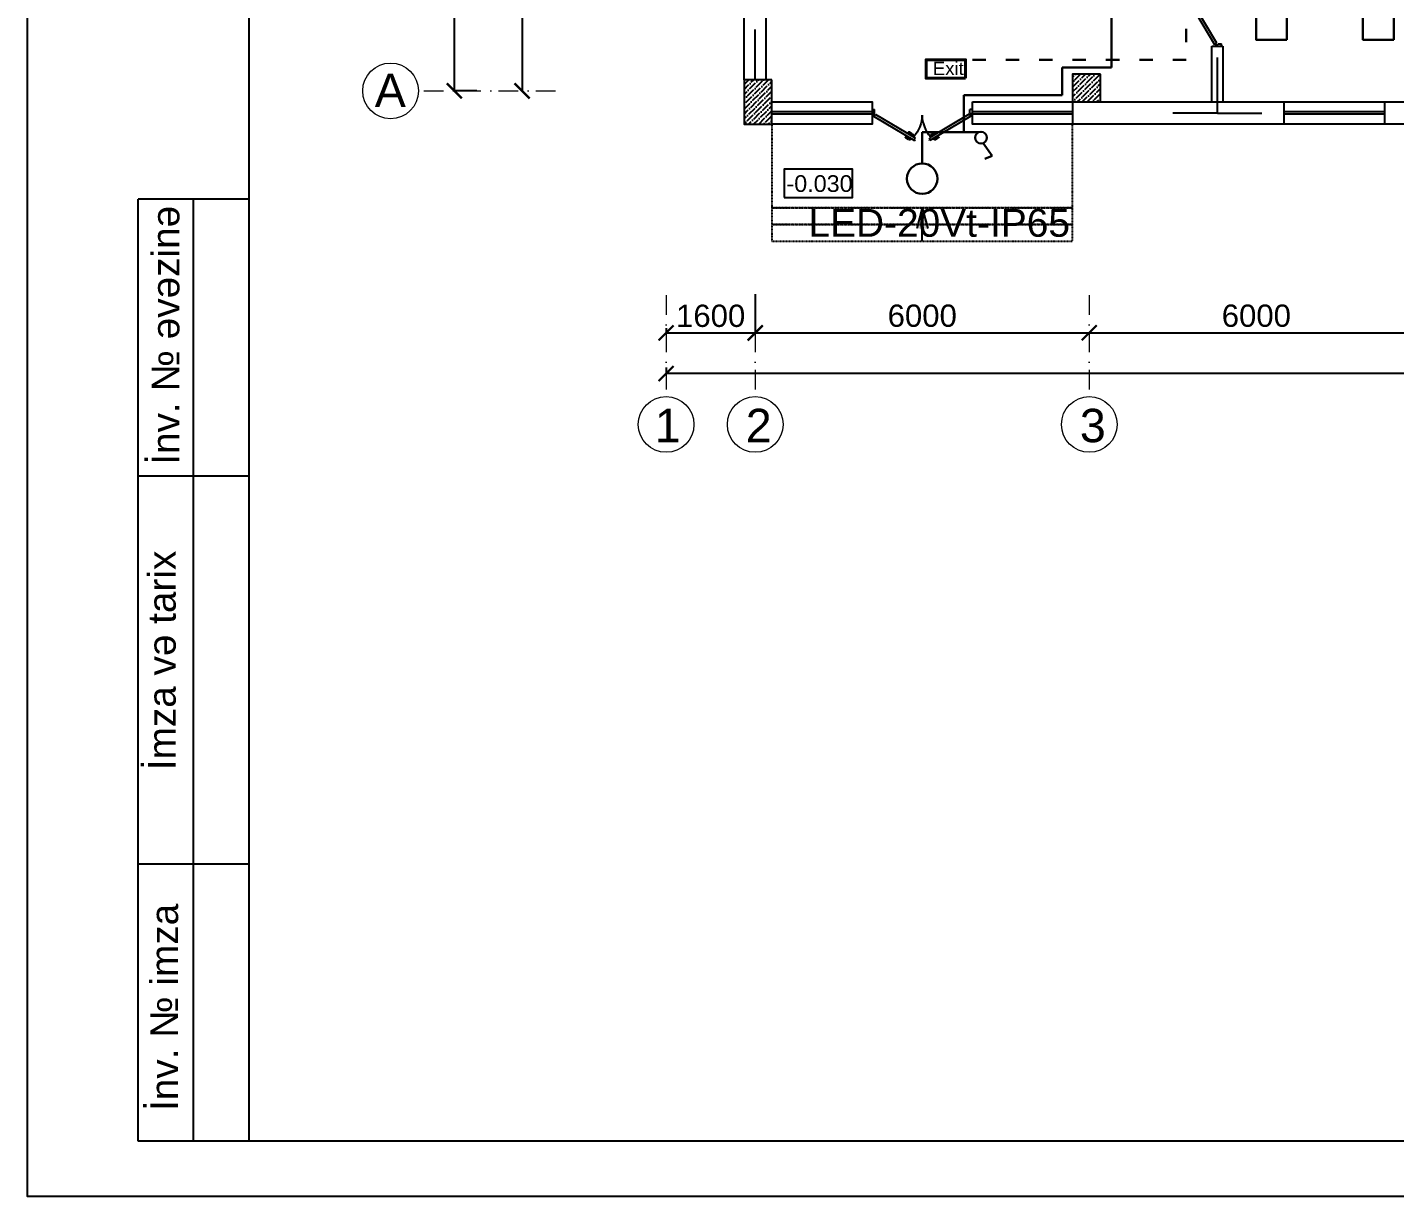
# Model space of a CAD drawing. Header units: millimetres. Extents: x 42452 to 2852333, y -419346 to 834876.
# Drawn here: x 2504668 to 2529224, y 287972 to 308971 of the extents above; entities that cross this region are included whole.
import ezdxf

# ---------------------------------------------------------------- set-up
doc = ezdxf.new("R2010")
doc.units = ezdxf.units.MM
for name, pattern in [('( Hidden )', [0.275, 0.15, -0.125]), ('ACAD_ISO03W100', [30, 12, -18]), ('Штрихпунктирная', [670.277762, 352.777767, -176.388884, 0, -141.111112])]:
    doc.linetypes.add(name, pattern=pattern)
doc.layers.add('BLOK111', color=7, linetype='Continuous')
for name, color, linetype, lineweight in [('c_dv_l x_tti-25_Ном._пера__21_Ном._пера__21', 7, 'Continuous', 30), ('memar', 7, 'Continuous', 25), ('выкл1_IP20', 5, 'Continuous', 30), ('ДВЕРИ', 7, 'Continuous', 5), ('надписи', 5, 'Continuous', 30), ('Соед_газа', 184, 'ACAD_ISO03W100', 30), ('Соедин', 5, 'Continuous', 30), ('Соедин_роз', 94, 'Continuous', 30)]:
    doc.layers.add(name, color=color, linetype=linetype, lineweight=lineweight)
doc.styles.add('Arial', font='arial.ttf', dxfattribs={"height": 200})
doc.styles.add('my_own', font='arial.ttf')
doc.styles.get("Standard").update_dxf_attribs({"font": 'arial.ttf'})
doc.styles.add('СГЕНЕРИР_СТИЛЬ_1', font='arial.ttf')
doc.dimstyles.new('razmeri a-g', dxfattribs={"dimtxt": 400, "dimasz": 270, "dimexe": 1.25, "dimexo": 0.625, "dimgap": 100, "dimtad": 1, "dimdec": 0, "dimtxsty": 'Standard', "dimblk": 'ARCHTICK', "dimcen": 2.5, "dimadec": 0, "dimazin": 0, "dimtfac": 1, "dimtdec": 0, "dimtmove": 0, "dimatfit": 3, "dimfxl": 1, "dimarcsym": 0})

# ---------------------------------------------------------------- blocks, each defined once
blk = doc.blocks.new('qapi 700')
at = {"layer": 'ДВЕРИ', "color": 251, "lineweight": 25, "true_color": 0x636466}
for p, q in [((1281620, 90086), (1281659, 90086)), ((1281651, 89997), (1281651, 90034)), ((1281651, 90034), (1281659, 90034)), ((1281659, 90034), (1281659, 90086)), ((1282420, 90086), (1282380, 90086)), ((1282380, 90034), (1282380, 90085)), ((1282388, 90034), (1282380, 90034)), ((1282388, 89997), (1282388, 90034)), ((1281620, 89997), (1281651, 89997)), ((1282368, 90010), (1281735, 89633)), ((1282395, 89980), (1281741, 89591)), ((1282382, 89987), (1282368, 90010)), ((1282388, 89991), (1282382, 89987)), ((1282420, 89997), (1282388, 89997)), ((1282420, 89997), (1282388, 89997)), ((1282395, 89980), (1282388, 89991)), ((1281733, 89605), (1281747, 89613)), ((1281741, 89591), (1281733, 89605)), ((1281747, 89613), (1281735, 89633)), ((1281812, 89685), (1281762, 89656)), ((1281762, 89656), (1281765, 89651)), ((1281776, 89665), (1281770, 89676)), ((1281775, 89698), (1281826, 89728)), ((1281785, 89617), (1281787, 89613)), ((1281787, 89613), (1281837, 89642)), ((1281792, 89676), (1281793, 89674)), ((1281835, 89712), (1281794, 89687)), ((1281802, 89622), (1281809, 89609)), ((1281814, 89681), (1281812, 89685)), ((1281820, 89629), (1281818, 89631)), ((1281872, 89650), (1281831, 89626)), ((1281831, 89604), (1281881, 89634)), ((1281837, 89642), (1281835, 89646)), ((1281836, 89725), (1281838, 89722)), ((1281884, 89645), (1281883, 89647))]:
    blk.add_line(p, q, dxfattribs=at)
for centre, radius, start, end in [((1282471, 90052), 821, 183.4077, 209.5706), ((1281783, 89684), 15.9, 120.7133, 210.7133), ((1281798, 89680), 7.94, 120.7133, 210.7133), ((1281823, 89617), 15.9, 210.7133, 300.7133), ((1281827, 89633), 7.94, 210.7133, 300.7133), ((1281830, 89721), 7.94, 30.7133, 120.7133), ((1281831, 89718), 7.94, 300.7133, 30.7133), ((1281876, 89643), 7.94, 30.7133, 120.7133), ((1281877, 89641), 7.94, 300.7133, 30.7133)]:
    blk.add_arc(centre, radius, start, end, dxfattribs=at)
blk = doc.blocks.new('DSA')
at = {"layer": 'ДВЕРИ', "color": 251, "lineweight": 25, "true_color": 0x636466}
for p, q in [((153780, 788017), (153820, 788017)), ((153820, 787965), (153820, 788016)), ((155388, 788017), (155348, 788017)), ((155348, 787965), (155348, 788016)), ((153780, 787928), (153812, 787928)), ((153780, 787928), (153812, 787928)), ((153804, 787910), (153811, 787922)), ((153804, 787910), (154462, 787520)), ((153811, 787922), (153818, 787918)), ((153812, 787928), (153812, 787965)), ((153812, 787965), (153820, 787965)), ((153818, 787918), (153832, 787941)), ((153832, 787941), (154468, 787562)), ((155336, 787941), (154700, 787562)), ((155364, 787910), (154706, 787520)), ((155350, 787918), (155336, 787941)), ((155356, 787965), (155348, 787965)), ((155357, 787922), (155350, 787918)), ((155356, 787928), (155356, 787965)), ((155388, 787928), (155356, 787928)), ((155388, 787928), (155356, 787928)), ((155364, 787910), (155357, 787922)), ((154318, 787574), (154320, 787576)), ((154372, 787532), (154321, 787563)), ((154331, 787579), (154372, 787555)), ((154366, 787654), (154365, 787652)), ((154365, 787571), (154368, 787575)), ((154415, 787542), (154365, 787571)), ((154367, 787641), (154409, 787616)), ((154428, 787627), (154377, 787657)), ((154383, 787557), (154384, 787560)), ((154388, 787610), (154391, 787615)), ((154391, 787615), (154441, 787585)), ((154411, 787605), (154410, 787603)), ((154426, 787594), (154433, 787605)), ((154441, 787585), (154438, 787580)), ((154456, 787542), (154468, 787562)), ((154712, 787542), (154700, 787562)), ((154777, 787615), (154727, 787585)), ((154727, 787585), (154730, 787580)), ((154742, 787594), (154735, 787605)), ((154740, 787627), (154791, 787657)), ((154753, 787542), (154803, 787571)), ((154757, 787605), (154758, 787603)), ((154801, 787641), (154760, 787616)), ((154780, 787610), (154777, 787615)), ((154785, 787557), (154784, 787560)), ((154837, 787579), (154796, 787555)), ((154797, 787532), (154847, 787563)), ((154803, 787571), (154800, 787575)), ((154802, 787654), (154804, 787652)), ((154850, 787574), (154848, 787576)), ((154401, 787550), (154394, 787538)), ((154418, 787546), (154415, 787542)), ((154470, 787534), (154456, 787542)), ((154462, 787520), (154470, 787534)), ((154698, 787534), (154712, 787542)), ((154706, 787520), (154698, 787534)), ((154750, 787546), (154753, 787542)), ((154767, 787550), (154775, 787538))]:
    blk.add_line(p, q, dxfattribs=at)
for centre, radius, start, end in [((154002, 787952), 583, 319.7101, 357.5846), ((155160, 787950), 576, 182.1815, 220.5237), ((154325, 787569), 7.98, 149.2867, 239.2867), ((154327, 787572), 7.98, 59.2867, 149.2867), ((154371, 787648), 7.98, 149.2867, 239.2867), ((154373, 787650), 7.98, 59.2867, 149.2867), ((154404, 787609), 7.98, 329.2867, 59.2867), ((154420, 787613), 16, 329.2867, 59.2867), ((154748, 787613), 16, 120.7133, 210.7133), ((154764, 787609), 7.98, 120.7133, 210.7133), ((154795, 787650), 7.98, 30.7133, 120.7133), ((154797, 787648), 7.98, 300.7133, 30.7133), ((154842, 787572), 7.98, 30.7133, 120.7133), ((154843, 787569), 7.98, 300.7133, 30.7133), ((154376, 787561), 7.98, 239.2867, 329.2867), ((154380, 787546), 16, 239.2867, 329.2867), ((154788, 787546), 16, 210.7133, 300.7133), ((154792, 787561), 7.98, 210.7133, 300.7133)]:
    blk.add_arc(centre, radius, start, end, dxfattribs=at)
blk = doc.blocks.new('_ArchTick')
at = {"color": 0, "linetype": 'ByBlock', "const_width": 0.15}
blk.add_lwpolyline([(-0.5, -0.5), (0.5, 0.5)], dxfattribs=at)
blk = doc.blocks.new('*D218')
at = {"layer": 'Defpoints', "color": 0, "lineweight": 30, "transparency": 16777216}
for p in [(2512739, 342431), (2512335, 307831), (2512739, 307831)]:
    blk.add_point(p, dxfattribs=at)
at = {"layer": 'memar', "color": 0, "lineweight": -2, "transparency": 16777216}
for p, q in [((2512738, 342431), (2512333, 342431)), ((2512335, 342431), (2512335, 307831)), ((2512738, 307831), (2512333, 307831))]:
    blk.add_line(p, q, dxfattribs=at)
at = {"layer": 'memar', "color": 0, "lineweight": -2, "transparency": 16777216, "xscale": 270, "yscale": 270, "zscale": 270}
for p, rotation in [((2512335, 342431), 90), ((2512335, 307831), 270)]:
    blk.add_blockref('_ArchTick', p, dxfattribs=dict(at, rotation=rotation))
at = {"layer": 'memar', "color": 0, "lineweight": 15, "transparency": 16777216, "insert": (2512030, 325131), "char_height": 400, "attachment_point": 5, "rotation": 90}
blk.add_mtext('34600', dxfattribs=at)
blk = doc.blocks.new('*D224')
at = {"layer": 'Defpoints', "color": 0, "lineweight": 30, "transparency": 16777216}
for p in [(2513554, 314231), (2513554, 307830), (2513554, 307830)]:
    blk.add_point(p, dxfattribs=at)
at = {"layer": 'memar', "color": 0, "lineweight": -2, "transparency": 16777216}
for p, q in [((2513554, 314231), (2513554, 307830)), ((2513555, 314231), (2513555, 314231)), ((2513555, 307830), (2513555, 307830))]:
    blk.add_line(p, q, dxfattribs=at)
at = {"layer": 'memar', "color": 0, "lineweight": -2, "transparency": 16777216, "xscale": 270, "yscale": 270, "zscale": 270}
for p, rotation in [((2513554, 314231), 90), ((2513554, 307830), 270)]:
    blk.add_blockref('_ArchTick', p, dxfattribs=dict(at, rotation=rotation))
at = {"layer": 'memar', "color": 0, "lineweight": 15, "transparency": 16777216, "insert": (2513250, 311031), "char_height": 400, "attachment_point": 5, "rotation": 90}
blk.add_mtext('6400', dxfattribs=at)
blk = doc.blocks.new('*D225')
at = {"layer": 'Defpoints', "color": 0, "lineweight": 30, "transparency": 16777216}
for p in [(2516140, 302862), (2561341, 302862), (2516140, 302753)]:
    blk.add_point(p, dxfattribs=at)
at = {"layer": 'memar', "color": 0, "lineweight": -2, "transparency": 16777216}
for p, q in [((2516140, 302861), (2516140, 302752)), ((2561341, 302861), (2561341, 302752)), ((2561341, 302753), (2516140, 302753))]:
    blk.add_line(p, q, dxfattribs=at)
at = {"layer": 'memar', "color": 0, "lineweight": -2, "transparency": 16777216, "xscale": 270, "yscale": 270, "zscale": 270, "rotation": 180}
blk.add_blockref('_ArchTick', (2516140, 302753), dxfattribs=at)
at = {"layer": 'memar', "color": 0, "lineweight": -2, "transparency": 16777216, "xscale": 270, "yscale": 270, "zscale": 270}
blk.add_blockref('_ArchTick', (2561341, 302753), dxfattribs=at)
at = {"layer": 'memar', "color": 0, "lineweight": 15, "transparency": 16777216, "insert": (2538740, 303057), "char_height": 400, "attachment_point": 5}
blk.add_mtext('45200', dxfattribs=at)
blk = doc.blocks.new('*D226')
at = {"layer": 'Defpoints', "color": 0, "lineweight": 30, "transparency": 16777216}
for p in [(2516140, 303569), (2517740, 303569), (2517740, 303483)]:
    blk.add_point(p, dxfattribs=at)
at = {"layer": 'memar', "color": 0, "lineweight": -2, "transparency": 16777216}
for p, q in [((2516140, 303568), (2516140, 303482)), ((2517740, 303568), (2517740, 303482)), ((2516140, 303483), (2517740, 303483))]:
    blk.add_line(p, q, dxfattribs=at)
at = {"layer": 'memar', "color": 0, "lineweight": -2, "transparency": 16777216, "xscale": 270, "yscale": 270, "zscale": 270, "rotation": 180}
blk.add_blockref('_ArchTick', (2516140, 303483), dxfattribs=at)
at = {"layer": 'memar', "color": 0, "lineweight": -2, "transparency": 16777216, "xscale": 270, "yscale": 270, "zscale": 270}
blk.add_blockref('_ArchTick', (2517740, 303483), dxfattribs=at)
at = {"layer": 'memar', "color": 0, "lineweight": 15, "transparency": 16777216, "insert": (2516940, 303788), "char_height": 400, "attachment_point": 5}
blk.add_mtext('1600', dxfattribs=at)
blk = doc.blocks.new('*D227')
at = {"layer": 'Defpoints', "color": 0, "lineweight": 30, "transparency": 16777216}
for p in [(2517740, 304180), (2523740, 303486), (2523740, 303486)]:
    blk.add_point(p, dxfattribs=at)
at = {"layer": 'memar', "color": 0, "lineweight": -2, "transparency": 16777216}
for p, q in [((2517740, 304179), (2517740, 303485)), ((2517740, 303486), (2523740, 303486)), ((2523740, 303485), (2523740, 303485))]:
    blk.add_line(p, q, dxfattribs=at)
at = {"layer": 'memar', "color": 0, "lineweight": -2, "transparency": 16777216, "xscale": 270, "yscale": 270, "zscale": 270, "rotation": 180}
blk.add_blockref('_ArchTick', (2517740, 303486), dxfattribs=at)
at = {"layer": 'memar', "color": 0, "lineweight": -2, "transparency": 16777216, "xscale": 270, "yscale": 270, "zscale": 270}
blk.add_blockref('_ArchTick', (2523740, 303486), dxfattribs=at)
at = {"layer": 'memar', "color": 0, "lineweight": 15, "transparency": 16777216, "insert": (2520740, 303790), "char_height": 400, "attachment_point": 5}
blk.add_mtext('6000', dxfattribs=at)
blk = doc.blocks.new('*D228')
at = {"layer": 'Defpoints', "color": 0, "lineweight": 30, "transparency": 16777216}
for p in [(2523740, 303486), (2529740, 303486), (2529740, 303486)]:
    blk.add_point(p, dxfattribs=at)
at = {"layer": 'memar', "color": 0, "lineweight": -2, "transparency": 16777216}
for p, q in [((2523740, 303487), (2523740, 303487)), ((2523740, 303486), (2529740, 303486)), ((2529740, 303487), (2529740, 303487))]:
    blk.add_line(p, q, dxfattribs=at)
at = {"layer": 'memar', "color": 0, "lineweight": -2, "transparency": 16777216, "xscale": 270, "yscale": 270, "zscale": 270, "rotation": 180}
blk.add_blockref('_ArchTick', (2523740, 303486), dxfattribs=at)
at = {"layer": 'memar', "color": 0, "lineweight": -2, "transparency": 16777216, "xscale": 270, "yscale": 270, "zscale": 270}
blk.add_blockref('_ArchTick', (2529740, 303486), dxfattribs=at)
at = {"layer": 'memar', "color": 0, "lineweight": 15, "transparency": 16777216, "insert": (2526740, 303790), "char_height": 400, "attachment_point": 5}
blk.add_mtext('6000', dxfattribs=at)
blk = doc.blocks.new('выкл1_IP20')
at = {"layer": 'выкл1_IP20'}
for p, q in [((0, 125), (-70, 447)), ((-70, 447), (99, 447))]:
    blk.add_line(p, q, dxfattribs=at)
blk.add_circle((0, 0), 125, dxfattribs=at)

msp = doc.modelspace()

# ---------------------------------------------------------------- hatches: boundary and pattern name
at = {"layer": 'memar', "lineweight": 25}
h = msp.add_hatch(dxfattribs=at)
h.set_pattern_fill('ANSI36', color=256, scale=500)
h.set_pattern_definition([(45, (839142.44, 2590228.38), (33.1456304, 121.533978), [156.25, -31.25, 0, -31.25])])
h.paths.add_polyline_path([(2517540.05675, 308030.86639), (2517540.0566, 307230.87091), (2518040.0566, 307230.87091), (2518040.05675, 308030.86639)])
h = msp.add_hatch(dxfattribs=at)
h.set_pattern_fill('ANSI36', color=256, scale=500)
h.set_pattern_definition([(45, (833242.44, 2590228.38), (33.1456304, 121.533978), [156.25, -31.25, 0, -31.25])])
h.paths.add_polyline_path([(2523440.05661, 308130.86639), (2523440.05646, 307630.86141), (2523940.05646, 307630.86141), (2523940.05661, 308130.86639)])
at = {"layer": 'memar', "linetype": 'Continuous', "lineweight": 25, "true_color": 0x000000}
msp.add_hatch(color=18, dxfattribs=at).paths.add_polyline_path([(2520740.05668, 305730.86279), (2520840.05668, 305357.65779), (2520640.05668, 305357.65779)])

# ---------------------------------------------------------------- linework, layer by layer
at = {"color": 5, "lineweight": 30}
for p, q in [((2524138.4965, 308246.99195), (2524138.4965, 334777.55132)), ((2524138.4965, 308246.99195), (2523252.51993, 308246.99195)), ((2523252.51993, 308246.99195), (2523252.51993, 307751.28765)), ((2523252.51993, 307751.28765), (2521489.52024, 307751.28765)), ((2521489.52024, 307751.28765), (2521489.52024, 307088.06666)), ((2520739.22921, 306527.2212), (2520739.22921, 307088.06666))]:
    msp.add_line(p, q, dxfattribs=at)
for points in [[(2527288.66658, 308748.98617), (2526734.1243, 308748.98617), (2526734.1243, 309272.82457), (2527288.66658, 309272.82457)], [(2529207.94766, 308748.98617), (2528653.40538, 308748.98617), (2528653.40538, 309272.82457), (2529207.94766, 309272.82457)]]:
    msp.add_lwpolyline(points, close=True, dxfattribs=at)
at = {"layer": 'BLOK111', "color": 5, "lineweight": 40, "ltscale": 0.5}
msp.add_lwpolyline([(2521518.59545, 308056.79007), (2520807.53708, 308056.79007), (2520807.53708, 308390.4734), (2521518.59545, 308390.4734)], close=True, dxfattribs=at)
at = {"layer": 'c_dv_l x_tti-25_Ном._пера__21_Ном._пера__21', "linetype": 'Continuous', "lineweight": 25}
for p, q in [((2506659.14055, 288967.76394), (2506659.14055, 305888.33994)), ((2508649.79655, 305888.33994), (2506659.14055, 305888.33994)), ((2507654.46855, 288967.76394), (2507654.46855, 305888.33994)), ((2508649.79655, 300911.69994), (2506659.14055, 300911.69994)), ((2508649.79655, 293944.40394), (2506659.14055, 293944.40394)), ((2508649.79655, 288967.76394), (2506659.14055, 288967.76394))]:
    msp.add_line(p, q, dxfattribs=at)
at = {"layer": 'c_dv_l x_tti-25_Ном._пера__21_Ном._пера__21', "linetype": 'Continuous', "lineweight": 25, "flags": 128}
for points in [[(2504668.48455, 347094.91914), (2588276.03655, 347094.91914), (2588276.03655, 287972.43594), (2504668.48455, 287972.43594)], [(2508649.79655, 346099.59114), (2587280.70855, 346099.59114), (2587280.70855, 288967.76394), (2508649.79655, 288967.76394)]]:
    msp.add_lwpolyline(points, close=True, dxfattribs=at)
at = {"layer": 'memar', "linetype": 'Штрихпунктирная', "lineweight": 15}
msp.add_line((2511790.04812, 307830.38097), (2514316.43627, 307830.38097), dxfattribs=at)
at = {"layer": 'memar', "color": 7, "linetype": 'Continuous', "lineweight": 25}
for p, q in [((2520740.05668, 305730.86279), (2520640.05668, 305357.65779)), ((2520740.05668, 305730.86279), (2520840.05668, 305357.65779)), ((2520740.05668, 305130.86279), (2520740.05668, 305357.65779))]:
    msp.add_line(p, q, dxfattribs=at)
at = {"layer": 'memar', "color": 0, "lineweight": 25}
for points in [[(2517539.88736, 308030.86639), (2517540.25153, 333130.86639)], [(2517939.90666, 308030.86639), (2517939.98805, 314030.86639)], [(2525939.70224, 308630.48883), (2526139.87851, 308630.48883)], [(2525939.87844, 307630.88181), (2525939.87873, 308630.48883)], [(2526139.87851, 308630.48883), (2526139.87844, 307630.88181)], [(2519840.05668, 307230.87015), (2518040.05663, 307230.87093), (2518040.05663, 307630.87093), (2519840.05668, 307630.87015)], [(2521640.05668, 307630.86948), (2523440.05661, 307630.86881)], [(2529939.8803, 307630.86639), (2529939.8803, 307230.86639), (2521640.05668, 307230.86948)], [(2523940.05652, 307630.86863), (2529440.05652, 307630.86658)]]:
    msp.add_lwpolyline(points, dxfattribs=at)
at = {"layer": 'memar', "lineweight": 25}
for points in [[(2517740.05675, 308030.86639), (2517740.05675, 308930.86639)], [(2517740.05675, 308130.86639), (2517740.05675, 308930.86639)], [(2526039.87806, 307430.86784), (2526039.87813, 308430.86784)], [(2526039.87806, 307430.86784), (2525239.87806, 307430.86784)], [(2526039.87806, 307430.86784), (2526839.87806, 307430.86784)]]:
    msp.add_lwpolyline(points, dxfattribs=at)
at = {"layer": 'memar', "color": 3, "lineweight": 25}
for points in [[(2518040.05675, 308030.86639), (2517540.05675, 308030.86639), (2517540.0566, 307230.87091), (2518040.0566, 307230.87091)], [(2523940.05661, 308130.86639), (2523440.05661, 308130.86639), (2523440.05646, 307630.86141), (2523940.05646, 307630.86141)]]:
    msp.add_lwpolyline(points, close=True, dxfattribs=at)
at = {"layer": 'memar', "color": 0, "lineweight": 25}
for points in [[(2518040.05675, 307630.86279), (2519840.05668, 307630.86279), (2519840.05668, 307230.86279), (2518040.05675, 307230.86279)], [(2521640.05668, 307630.86141), (2523440.05661, 307630.86141), (2523440.05661, 307230.86141), (2521640.05668, 307230.86141)], [(2527240.05675, 307630.861), (2529040.05675, 307630.861), (2529040.05675, 307230.861), (2527240.05675, 307230.861)]]:
    msp.add_lwpolyline(points, close=True, dxfattribs=at)
at = {"layer": 'memar', "color": 146, "lineweight": 25, "true_color": 0x105689}
for points in [[(2519840.05668, 307462.00019), (2519840.05668, 307412.00019), (2518040.05675, 307412.00019), (2518040.05675, 307462.00019)], [(2523440.05661, 307461.99882), (2523440.05661, 307411.99882), (2521640.05668, 307411.99882), (2521640.05668, 307461.99882)], [(2529040.05675, 307461.9984), (2529040.05675, 307411.9984), (2527240.05675, 307411.9984), (2527240.05675, 307461.9984)]]:
    msp.add_lwpolyline(points, close=True, dxfattribs=at)
at = {"layer": 'memar', "color": 7, "linetype": '( Hidden )', "lineweight": 25}
msp.add_lwpolyline([(2519840.05668, 307230.86279), (2518040.05675, 307230.86279), (2518040.05675, 305730.86279), (2523440.05661, 305730.86279), (2523440.05661, 307230.86279), (2521640.05668, 307230.86279)], dxfattribs=at)
at = {"layer": 'memar', "linetype": 'Continuous', "lineweight": 25, "flags": 128}
msp.add_lwpolyline([(2518260.89109, 305912.49206), (2519490.01187, 305912.49206), (2519490.01187, 306423.13663), (2518260.89109, 306423.13663)], close=True, dxfattribs=at)
at = {"layer": 'memar', "color": 7, "linetype": '( Hidden )', "lineweight": 25}
for points in [[(2518040.05675, 305430.86279), (2523440.05661, 305430.86279), (2523440.05661, 305730.86279), (2518040.05675, 305730.86279)], [(2518040.05675, 305130.86279), (2523440.05661, 305130.86279), (2523440.05661, 305430.86279), (2518040.05675, 305430.86279)]]:
    msp.add_lwpolyline(points, close=True, dxfattribs=at)
at = {"layer": 'memar', "linetype": 'Штрихпунктирная', "lineweight": 15, "flags": 128}
for points in [[(2516140.23004, 304158.48444), (2516140.23, 302339.69845)], [(2517740.23004, 304158.48444), (2517740.23, 302339.69845)], [(2523740.23004, 304158.48444), (2523740.23, 302339.69845)]]:
    msp.add_lwpolyline(points, dxfattribs=at)
at = {"layer": 'memar', "linetype": 'Continuous', "lineweight": 15}
for centre in [(2511192.24905, 307829.12543), (2516140.22971, 301839.69845), (2517740.22971, 301839.69845), (2523740.22971, 301839.69845)]:
    msp.add_circle(centre, 500, dxfattribs=at)
at = {"layer": 'Соед_газа', "ltscale": 20}
for p, q in [((2525480.05115, 318544.92745), (2525480.05115, 308390.4734)), ((2525480.05115, 308390.4734), (2520807.53708, 308390.4734))]:
    msp.add_line(p, q, dxfattribs=at)
at = {"layer": 'Соедин'}
msp.add_circle((2520739.22921, 306253.33317), 273.88803, dxfattribs=at)
at = {"layer": 'Соедин_роз', "color": 5, "lineweight": 30}
msp.add_line((2521754.68873, 307088.06666), (2520739.22921, 307088.06666), dxfattribs=at)

# ---------------------------------------------------------------- block references
at = {"layer": 'memar', "color": 0, "lineweight": 25, "xscale": 1.126653380822725, "yscale": 1.126653380822725, "zscale": 1.126653380822725, "rotation": 270}
msp.add_blockref('qapi 700', (2424617.78992, 1753471.54779), dxfattribs=at)
at = {"layer": 'memar', "color": 1, "lineweight": 25, "xscale": -1.120587658792628, "yscale": 1.120587658792628, "zscale": 1.120587658792628}
msp.add_blockref('DSA', (2693965.08165, -575546.05873), dxfattribs=at)
at = {"layer": 'выкл1_IP20', "xscale": 0.8467890346591395, "yscale": 0.8467890346591395, "zscale": 0.8467890346591395, "rotation": 202.3709946297442}
msp.add_blockref('выкл1_IP20', (2521794.97496, 306990.18432), dxfattribs=at)

# ---------------------------------------------------------------- texts
at = {"layer": 'c_dv_l x_tti-25_Ном._пера__21_Ном._пера__21', "linetype": 'Continuous', "lineweight": 25, "char_height": 497.664, "attachment_point": 7, "rotation": 90, "style": 'СГЕНЕРИР_СТИЛЬ_1'}
for s, insert in [('{İnv. № əvəzinə}', (2507406.3382, 301116.88966)), ('{İmza və tarix}', (2507340.11338, 295632.89391)), ('{İnv. № imza}', (2507383.19088, 289511.16506))]:
    msp.add_mtext(s, dxfattribs=dict(at, insert=insert))
at = {"layer": 'memar', "lineweight": 15, "style": 'СГЕНЕРИР_СТИЛЬ_1'}
msp.add_text('A', height=600, dxfattribs=at).set_placement((2510907.45551, 307540.11819))
at = {"layer": 'memar', "linetype": 'Continuous', "lineweight": 25, "insert": (2518301.3949, 306315.34937), "char_height": 300, "attachment_point": 1, "style": 'СГЕНЕРИР_СТИЛЬ_1'}
msp.add_mtext('{-0.030}', dxfattribs=at)
at = {"layer": 'memar', "linetype": 'Continuous', "lineweight": 15, "char_height": 600, "attachment_point": 1, "style": 'СГЕНЕРИР_СТИЛЬ_1'}
for s, insert in [('{\\fArial|b0|i0|c238|p38;1}', (2515935.22002, 302120.60024)), ('2', (2517569.99161, 302120.60024)), ('3', (2523569.99161, 302120.60024))]:
    msp.add_mtext(s, dxfattribs=dict(at, insert=insert))
at = {"layer": 'надписи', "color": 5, "insert": (2520931.04297, 308111.94378), "char_height": 238.2406391, "width": 1052.4341546, "attachment_point": 7, "style": 'Arial'}
msp.add_mtext('{\\fArial|b0|i0|c0|p34;Exit}', dxfattribs=at)
at = {"layer": 'надписи', "color": 1, "insert": (2523393.03769, 305203.0104), "char_height": 500, "width": 9824.0046478, "attachment_point": 9, "style": 'my_own'}
msp.add_mtext('LED-{\\fArial|b0|i0|c238|p34;2}0Vt-IP65', dxfattribs=at)

# ---------------------------------------------------------------- dimensions: what is measured, and where the dimension line sits
at = {"layer": 'memar', "lineweight": 15}
for base, p1, p2, angle, picture, middle in [((2512334.60062, 307830.88926), (2512738.82879, 342430.86973), (2512738.82879, 307830.88926), 90, '*D218', (2512030.235, 325130.8795)), ((2513554.20283, 307830.38097), (2513554.20283, 314230.86404), (2513554.20283, 307830.38097), 90, '*D224', (2513249.97364, 311030.62251)), ((2523740.23011, 303485.95764), (2517740.23011, 304179.86171), (2523740.23011, 303485.95764), 180, '*D227', (2520740.23011, 303790.18683)), ((2529740.23011, 303485.95764), (2523740.23011, 303485.95764), (2529740.23011, 303485.95764), 180, '*D228', (2526740.23011, 303790.18683)), ((2516140.23011, 302752.77643), (2561340.6012, 302861.92008), (2516140.23011, 302861.92008), 180, '*D225', (2538740.41565, 303057.00562))]:
    dim = msp.add_linear_dim(base=base, p1=p1, p2=p2, angle=angle, dimstyle='razmeri a-g', dxfattribs=at)
    dim.commit()
    dim.dimension.update_dxf_attribs({"geometry": picture, "text_midpoint": middle})
dim = msp.add_linear_dim(base=(2517740.23011, 303483.45764), p1=(2516140.23011, 303568.60117), p2=(2517740.23011, 303568.60117), angle=180, dimstyle='razmeri a-g', dxfattribs=at)
dim.commit()
dim.dimension.update_dxf_attribs({"geometry": '*D226', "text_midpoint": (2516940.23011, 303483.45764), "dimtype": 160})

doc.saveas('drawing.dxf')
